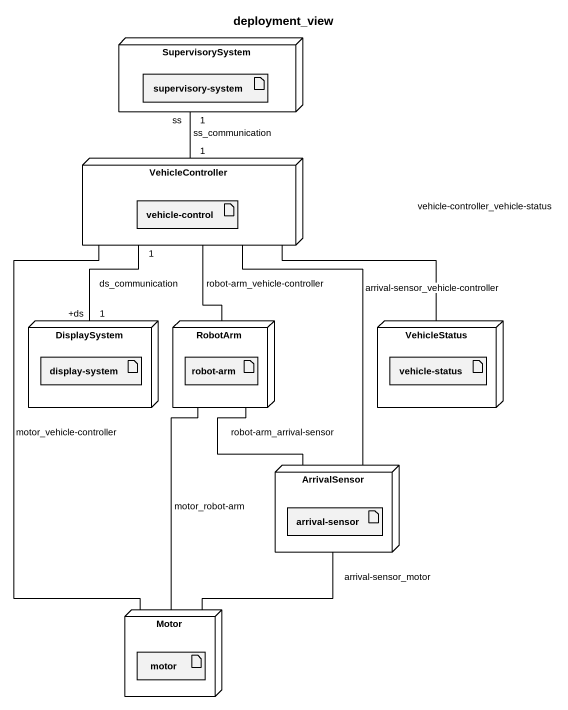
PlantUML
@startuml
title deployment_view
node SupervisorySystem {
  artifact "supervisory-system" as supervisory_system
}
node VehicleController {
  artifact "vehicle-control" as vehicle_control
}
node DisplaySystem {
  artifact "display-system" as display_system
}
node RobotArm {
  artifact "robot-arm" as robot_arm
}
node VehicleStatus {
  artifact "vehicle-status" as vehicle_status
}
node ArrivalSensor {
  artifact "arrival-sensor" as arrival_sensor
}
node Motor {
  artifact motor
}
VehicleController "1" -up- "1\nss" SupervisorySystem : ss_communication
DisplaySystem "1\n+ds" -up- "1" VehicleController : ds_communication
RobotArm -up- VehicleController : robot-arm_vehicle-controller
VehicleStatus -up- VehicleController : vehicle-controller_vehicle-status
ArrivalSensor -up- VehicleController : arrival-sensor_vehicle-controller
ArrivalSensor -up- RobotArm : robot-arm_arrival-sensor
Motor -up- VehicleController : motor_vehicle-controller
Motor -up- RobotArm : motor_robot-arm
Motor -up- ArrivalSensor : arrival-sensor_motor
@enduml
